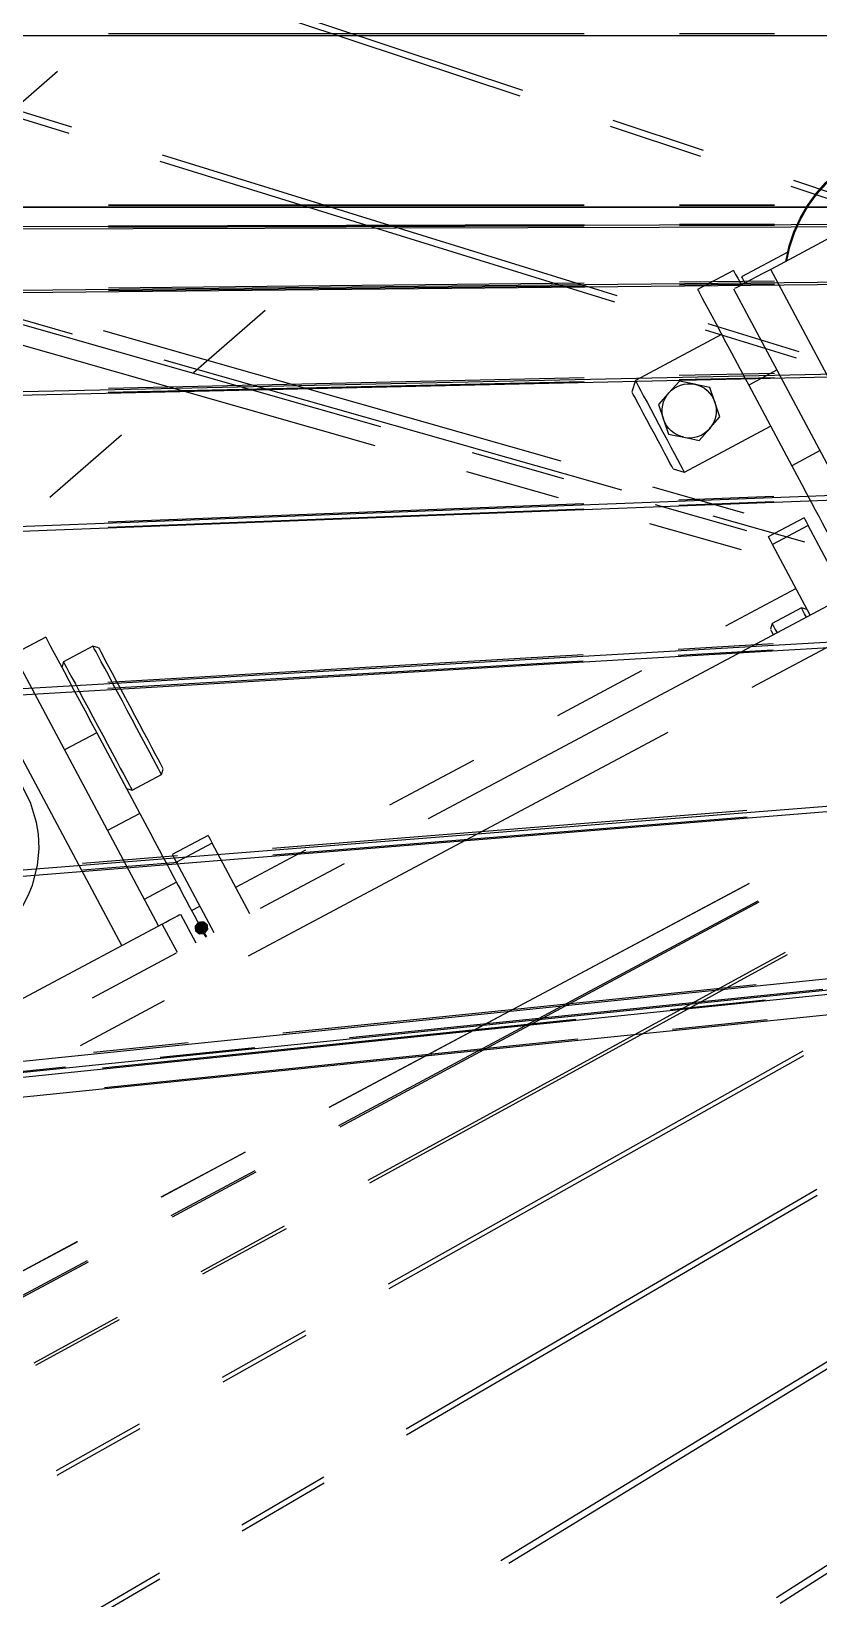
# Model space of a CAD drawing. Extents: x 3 to 592, y 5 to 207.
# Drawn here: x 66.45 to 76.96, y 28.87 to 49.8 of the extents above; entities that cross this region are included whole.
import ezdxf

# ---------------------------------------------------------------- set-up
doc = ezdxf.new("R2010")
doc.units = 0
doc.layers.get('0').update_dxf_attribs({"linetype": 'CONTINUOUS'})

msp = doc.modelspace()

# ---------------------------------------------------------------- hatches: boundary and pattern name
h = msp.add_hatch(color=7)
h.dxf.hatch_style = 2
h.paths.add_polyline_path([(68.684437, 37.908056), (68.75288, 37.915143), (68.806415, 37.871914), (68.813503, 37.803471), (68.770274, 37.749936), (68.757926, 37.743233), (68.689483, 37.736146), (68.635948, 37.779375), (68.628861, 37.847818), (68.67209, 37.901354)])
h = msp.add_hatch(color=7)
h.dxf.hatch_style = 2
h.paths.add_polyline_path([(68.684437, 37.908056), (68.75288, 37.915143), (68.806415, 37.871914), (68.813503, 37.803471), (68.770274, 37.749936), (68.757926, 37.743233), (68.689483, 37.736146), (68.635948, 37.779375), (68.628861, 37.847818), (68.67209, 37.901354)])

# ---------------------------------------------------------------- linework, layer by layer
at = {"color": 7}
for points in [[(72.974408, 48.928214), (66.949326, 50.933428)], [(72.974408, 48.928214), (66.949326, 50.933428)], [(66.981549, 51.014738), (73.006631, 49.009525)], [(66.981549, 51.014738), (73.006631, 49.009525)], [(43.215278, 49.741667), (85.372222, 49.741667)], [(67.479757, 49.768125), (73.829757, 49.768125)], [(67.479757, 49.768125), (73.829757, 49.768125)], [(67.479757, 49.768125), (73.829757, 49.768125)], [(67.479757, 49.768125), (73.829757, 49.768125)], [(75.099757, 49.768125), (76.369757, 49.768125)], [(75.099757, 49.768125), (76.369757, 49.768125)], [(75.099757, 49.768125), (76.369757, 49.768125)], [(75.099757, 49.768125), (76.369757, 49.768125)], [(66.802252, 49.260651), (65.843951, 48.427249)], [(66.802252, 49.260651), (65.843951, 48.427249)], [(66.955671, 48.430545), (65.742291, 48.805523)], [(66.955671, 48.430545), (65.742291, 48.805523)], [(65.772326, 48.894917), (66.985704, 48.519932)], [(65.772326, 48.894917), (66.985704, 48.519932)], [(74.211648, 48.608482), (75.416664, 48.207439)], [(74.211648, 48.608482), (75.416664, 48.207439)], [(75.384441, 48.126129), (74.179424, 48.527171)], [(75.384441, 48.126129), (74.179424, 48.527171)], [(68.199082, 48.144947), (74.265972, 46.270021)], [(68.199082, 48.144947), (74.265972, 46.270021)], [(76.520993, 46.725029), (76.523815, 46.741256), (76.566501, 46.933167), (76.62859, 47.12014), (76.709376, 47.300056), (76.807801, 47.470448), (76.922806, 47.630256), (77.053687, 47.777365), (77.198679, 47.910715), (77.35637, 48.028895), (77.525351, 48.130143)], [(76.520993, 46.725029), (76.523815, 46.741256), (76.566501, 46.933167), (76.62859, 47.12014), (76.709376, 47.300056), (76.807801, 47.470448), (76.922806, 47.630256), (77.053687, 47.777365), (77.198679, 47.910715), (77.35637, 48.028895), (77.525351, 48.130143)], [(74.235952, 46.180677), (68.169051, 48.055567)], [(74.235952, 46.180677), (68.169051, 48.055567)], [(76.531964, 46.730885), (76.574297, 46.918915), (76.636386, 47.105887), (76.716819, 47.285451), (76.815244, 47.456196), (76.930603, 47.616004), (77.061483, 47.763112), (77.206475, 47.896462), (77.364167, 48.014643), (77.532794, 48.11589)], [(76.531964, 46.730885), (76.574297, 46.918915), (76.636386, 47.105887), (76.716819, 47.285451), (76.815244, 47.456196), (76.930603, 47.616004), (77.061483, 47.763112), (77.206475, 47.896462), (77.364167, 48.014643), (77.532794, 48.11589)], [(77.794474, 47.324043), (76.589457, 47.725086)], [(77.794474, 47.324043), (76.589457, 47.725086)], [(76.621681, 47.806396), (77.826697, 47.405353)], [(76.621681, 47.806396), (77.826697, 47.405353)], [(43.215278, 47.448611), (85.372222, 47.448611)], [(85.372222, 47.448611), (43.215278, 47.448611)], [(73.82958, 47.473764), (67.47958, 47.473764)], [(73.82958, 47.473764), (67.47958, 47.473764)], [(73.82958, 47.473764), (67.47958, 47.473764)], [(73.82958, 47.473764), (67.47958, 47.473764)], [(67.479757, 47.476445), (73.829757, 47.476445)], [(67.479757, 47.476445), (73.829757, 47.476445)], [(67.479757, 47.476445), (73.829757, 47.476445)], [(67.479757, 47.476445), (73.829757, 47.476445)], [(76.36958, 47.473764), (75.09958, 47.473764)], [(76.36958, 47.473764), (75.09958, 47.473764)], [(76.36958, 47.473764), (75.09958, 47.473764)], [(76.36958, 47.473764), (75.09958, 47.473764)], [(75.099757, 47.476445), (76.369757, 47.476445)], [(75.099757, 47.476445), (76.369757, 47.476445)], [(75.099757, 47.476445), (76.369757, 47.476445)], [(75.099757, 47.476445), (76.369757, 47.476445)], [(43.215278, 47.131111), (85.372222, 47.236944)], [(85.372222, 47.201667), (43.215278, 47.095833)], [(73.829618, 47.194452), (67.479639, 47.178142)], [(73.829618, 47.194452), (67.479639, 47.178142)], [(73.829618, 47.194452), (67.479639, 47.178142)], [(73.829618, 47.194452), (67.479639, 47.178142)], [(67.479677, 47.199626), (73.829656, 47.215935)], [(67.479677, 47.199626), (73.829656, 47.215935)], [(67.479677, 47.199626), (73.829656, 47.215935)], [(67.479677, 47.199626), (73.829656, 47.215935)], [(76.36961, 47.200975), (75.099614, 47.197714)], [(76.36961, 47.200975), (75.099614, 47.197714)], [(76.36961, 47.200975), (75.099614, 47.197714)], [(76.36961, 47.200975), (75.099614, 47.197714)], [(75.099652, 47.219197), (76.369647, 47.222459)], [(75.099652, 47.219197), (76.369647, 47.222459)], [(75.099652, 47.219197), (76.369647, 47.222459)], [(75.099652, 47.219197), (76.369647, 47.222459)], [(77.423716, 47.206641), (76.317757, 46.616796)], [(77.423716, 47.206641), (76.317757, 46.616796)], [(76.544946, 46.848007), (75.928996, 46.519218)], [(76.544946, 46.848007), (75.928996, 46.519218)], [(43.215278, 46.108056), (85.372222, 46.531389)], [(85.372222, 46.496111), (43.215278, 46.072778)], [(75.099174, 46.449975), (76.369108, 46.462862)], [(75.099174, 46.449975), (76.369108, 46.462862)], [(75.099174, 46.449975), (76.369108, 46.462862)], [(75.099174, 46.449975), (76.369108, 46.462862)], [(75.821152, 46.603461), (75.343138, 46.348403)], [(75.821152, 46.603461), (75.343138, 46.348403)], [(75.821152, 46.603461), (75.831382, 46.584411), (75.849727, 46.549839), (75.877244, 46.498686), (75.912874, 46.431306), (75.925574, 46.407317)], [(75.821152, 46.603461), (75.831382, 46.584411), (75.849727, 46.549839), (75.877244, 46.498686), (75.912874, 46.431306), (75.925574, 46.407317)], [(76.317828, 46.616655), (76.222225, 46.565502), (76.13015, 46.516466), (76.045483, 46.471311), (75.9714, 46.4318), (75.910369, 46.399344), (75.864861, 46.375002), (75.836992, 46.360186)], [(76.317828, 46.616655), (76.222225, 46.565502), (76.13015, 46.516466), (76.045483, 46.471311), (75.9714, 46.4318), (75.910369, 46.399344), (75.864861, 46.375002), (75.836992, 46.360186)], [(75.928961, 46.519394), (75.941661, 46.495758), (75.961416, 46.458717), (75.974822, 46.433669)], [(75.928961, 46.519394), (75.941661, 46.495758), (75.961416, 46.458717), (75.974822, 46.433669)], [(78.148286, 43.185503), (76.317722, 46.61662)], [(78.148286, 43.185503), (76.317722, 46.61662)], [(71.115042, 44.516931), (65.007302, 46.254172)], [(71.115042, 44.516931), (65.007302, 46.254172)], [(73.829117, 46.395142), (67.479444, 46.330704)], [(73.829117, 46.395142), (67.479444, 46.330704)], [(73.829117, 46.395142), (67.479444, 46.330704)], [(73.829117, 46.395142), (67.479444, 46.330704)], [(67.479566, 46.372649), (73.829239, 46.437087)], [(67.479566, 46.372649), (73.829239, 46.437087)], [(67.479566, 46.372649), (73.829239, 46.437087)], [(67.479566, 46.372649), (73.829239, 46.437087)], [(76.368986, 46.420918), (75.099052, 46.40803)], [(76.368986, 46.420918), (75.099052, 46.40803)], [(76.368986, 46.420918), (75.099052, 46.40803)], [(76.368986, 46.420918), (75.099052, 46.40803)], [(75.343244, 46.348509), (75.353474, 46.329459), (75.371819, 46.294887), (75.399336, 46.243734), (75.434966, 46.176353), (75.479063, 46.093803), (75.530569, 45.997848), (75.588424, 45.888839), (75.652277, 45.769248), (75.721069, 45.640484), (75.793741, 45.504312), (75.869236, 45.362848), (75.946494, 45.217856), (76.024105, 45.071806)], [(75.343244, 46.348509), (75.353474, 46.329459), (75.371819, 46.294887), (75.399336, 46.243734), (75.434966, 46.176353), (75.479063, 46.093803), (75.530569, 45.997848), (75.588424, 45.888839), (75.652277, 45.769248), (75.721069, 45.640484), (75.793741, 45.504312), (75.869236, 45.362848), (75.946494, 45.217856), (76.024105, 45.071806)], [(77.658136, 42.923989), (75.827573, 46.355106)], [(77.658136, 42.923989), (75.827573, 46.355106)], [(65.775251, 46.106215), (66.996796, 45.758759)], [(65.775251, 46.106215), (66.996796, 45.758759)], [(68.614488, 45.241249), (69.572789, 46.074651)], [(68.614488, 45.241249), (69.572789, 46.074651)], [(71.041911, 44.263566), (64.934171, 46.000807)], [(71.041911, 44.263566), (64.934171, 46.000807)], [(75.47935, 45.895036), (76.692728, 45.520051)], [(75.47935, 45.895036), (76.692728, 45.520051)], [(73.521344, 44.058569), (67.413609, 45.79583)], [(73.521344, 44.058569), (67.413609, 45.79583)], [(75.663531, 45.748116), (74.511711, 45.133577)], [(75.663531, 45.748116), (74.511711, 45.133577)], [(76.662712, 45.43072), (75.449332, 45.805699)], [(76.662712, 45.43072), (75.449332, 45.805699)], [(68.218342, 45.411302), (74.326071, 43.67402)], [(68.218342, 45.411302), (74.326071, 43.67402)], [(43.215278, 44.485278), (85.372222, 45.4025)], [(85.372222, 45.367222), (43.215278, 44.414722)], [(75.097085, 45.203456), (76.366768, 45.231839)], [(75.097085, 45.203456), (76.366768, 45.231839)], [(75.097085, 45.203456), (76.366768, 45.231839)], [(75.097085, 45.203456), (76.366768, 45.231839)], [(76.404152, 45.274583), (76.024211, 45.072088)], [(76.404152, 45.274583), (76.024211, 45.072088)], [(73.827177, 45.114641), (67.478763, 44.972725)], [(73.827177, 45.114641), (67.478763, 44.972725)], [(73.827177, 45.114641), (67.478763, 44.972725)], [(73.827177, 45.114641), (67.478763, 44.972725)], [(67.478988, 45.033157), (73.827402, 45.175073)], [(67.478988, 45.033157), (73.827402, 45.175073)], [(67.478988, 45.033157), (73.827402, 45.175073)], [(67.478988, 45.033157), (73.827402, 45.175073)], [(74.511641, 45.133613), (74.46578, 44.983329)], [(74.511641, 45.133613), (74.46578, 44.983329)], [(74.511641, 45.133613), (74.530338, 45.098688), (74.553269, 45.055649), (74.584313, 44.997441), (74.622413, 44.925827), (74.667216, 44.842218), (74.716605, 44.749438), (74.769521, 44.649954), (74.824555, 44.546943), (74.879941, 44.443227), (74.934269, 44.341627), (74.985774, 44.244966), (75.033046, 44.156418), (75.074321, 44.078454), (75.109246, 44.013191), (75.13641, 43.962743), (75.154755, 43.927818), (75.16428, 43.910532)], [(74.511641, 45.133613), (74.530338, 45.098688), (74.553269, 45.055649), (74.584313, 44.997441), (74.622413, 44.925827), (74.667216, 44.842218), (74.716605, 44.749438), (74.769521, 44.649954), (74.824555, 44.546943), (74.879941, 44.443227), (74.934269, 44.341627), (74.985774, 44.244966), (75.033046, 44.156418), (75.074321, 44.078454), (75.109246, 44.013191), (75.13641, 43.962743), (75.154755, 43.927818), (75.16428, 43.910532)], [(75.098698, 45.12564), (74.960409, 44.969712)], [(75.098698, 45.12564), (74.960409, 44.969712)], [(74.960409, 44.969606), (74.993923, 45.002767), (75.031671, 45.031342), (75.072593, 45.054626), (75.116337, 45.072618), (75.162198, 45.084612), (75.208765, 45.090609), (75.256037, 45.090256), (75.302957, 45.083906)], [(74.960409, 44.969606), (74.993923, 45.002767), (75.031671, 45.031342), (75.072593, 45.054626), (75.116337, 45.072618), (75.162198, 45.084612), (75.208765, 45.090609), (75.256037, 45.090256), (75.302957, 45.083906)], [(76.366542, 45.171407), (75.09686, 45.143024)], [(76.366542, 45.171407), (75.09686, 45.143024)], [(76.366542, 45.171407), (75.09686, 45.143024)], [(76.366542, 45.171407), (75.09686, 45.143024)], [(75.302957, 45.083871), (75.143501, 45.116327), (75.098698, 45.125499)], [(75.302957, 45.083871), (75.143501, 45.116327), (75.098698, 45.125499)], [(75.302957, 45.083871), (75.348465, 45.071524), (75.392209, 45.053179), (75.432779, 45.029191), (75.470173, 45.000263), (75.503334, 44.966749), (75.531909, 44.929002), (75.555193, 44.888079), (75.573184, 44.844335)], [(75.302957, 45.083871), (75.348465, 45.071524), (75.392209, 45.053179), (75.432779, 45.029191), (75.470173, 45.000263), (75.503334, 44.966749), (75.531909, 44.929002), (75.555193, 44.888079), (75.573184, 44.844335)], [(75.507215, 45.042137), (75.353051, 45.073535), (75.302957, 45.083765)], [(75.507215, 45.042137), (75.353051, 45.073535), (75.302957, 45.083765)], [(75.573184, 44.844335), (75.568598, 44.858446), (75.507215, 45.042243)], [(75.573184, 44.844335), (75.568598, 44.858446), (75.507215, 45.042243)], [(76.024246, 45.071912), (76.598921, 43.994881)], [(76.024246, 45.071912), (76.598921, 43.994881)], [(75.015055, 43.953924), (74.996357, 43.988849), (74.97378, 44.031182), (74.943441, 44.088332), (74.906046, 44.158535), (74.863007, 44.239321), (74.815735, 44.327868), (74.765994, 44.421002), (74.715194, 44.516252), (74.665452, 44.609385), (74.61818, 44.697932), (74.575141, 44.778718), (74.537746, 44.848921), (74.507055, 44.906071), (74.484477, 44.948404), (74.470719, 44.97451)], [(75.015055, 43.953924), (74.996357, 43.988849), (74.97378, 44.031182), (74.943441, 44.088332), (74.906046, 44.158535), (74.863007, 44.239321), (74.815735, 44.327868), (74.765994, 44.421002), (74.715194, 44.516252), (74.665452, 44.609385), (74.61818, 44.697932), (74.575141, 44.778718), (74.537746, 44.848921), (74.507055, 44.906071), (74.484477, 44.948404), (74.470719, 44.97451)], [(74.960409, 44.969606), (74.950532, 44.95867), (74.822121, 44.813679)], [(74.960409, 44.969606), (74.950532, 44.95867), (74.822121, 44.813679)], [(74.822121, 44.813608), (74.88809, 44.6157)], [(74.822121, 44.813608), (74.88809, 44.6157)], [(74.88809, 44.615806), (74.876096, 44.661667), (74.870098, 44.708233), (74.870451, 44.755506), (74.876801, 44.802425), (74.889148, 44.847933), (74.907493, 44.891325), (74.931482, 44.932247), (74.960409, 44.969642)], [(74.88809, 44.615806), (74.876096, 44.661667), (74.870098, 44.708233), (74.870451, 44.755506), (74.876801, 44.802425), (74.889148, 44.847933), (74.907493, 44.891325), (74.931482, 44.932247), (74.960409, 44.969642)], [(75.573184, 44.844335), (75.585179, 44.798474), (75.591176, 44.751907), (75.590823, 44.704635), (75.584473, 44.657716), (75.571773, 44.612207), (75.553782, 44.568816), (75.529793, 44.527893), (75.500865, 44.490499)], [(75.573184, 44.844335), (75.585179, 44.798474), (75.591176, 44.751907), (75.590823, 44.704635), (75.584473, 44.657716), (75.571773, 44.612207), (75.553782, 44.568816), (75.529793, 44.527893), (75.500865, 44.490499)], [(75.639154, 44.646568), (75.573184, 44.844476)], [(75.639154, 44.646568), (75.573184, 44.844476)], [(75.158318, 44.376305), (75.112809, 44.388652), (75.069065, 44.406996), (75.028496, 44.430985), (74.991101, 44.459913), (74.95794, 44.493427), (74.929365, 44.531174), (74.906082, 44.572096), (74.88809, 44.615841)], [(75.158318, 44.376305), (75.112809, 44.388652), (75.069065, 44.406996), (75.028496, 44.430985), (74.991101, 44.459913), (74.95794, 44.493427), (74.929365, 44.531174), (74.906082, 44.572096), (74.88809, 44.615841)], [(74.88809, 44.615806), (74.892676, 44.601694), (74.954059, 44.417897)], [(74.88809, 44.615806), (74.892676, 44.601694), (74.954059, 44.417897)], [(75.500865, 44.490569), (75.510743, 44.501506), (75.639154, 44.646497)], [(75.500865, 44.490569), (75.510743, 44.501506), (75.639154, 44.646497)], [(66.697886, 43.574444), (67.656187, 44.407846)], [(66.697886, 43.574444), (67.656187, 44.407846)], [(74.954059, 44.418038), (74.998862, 44.408866), (75.158318, 44.376411)], [(74.954059, 44.418038), (74.998862, 44.408866), (75.158318, 44.376411)], [(75.158318, 44.376305), (75.205237, 44.369955), (75.252509, 44.369602), (75.299076, 44.375599), (75.344937, 44.387594), (75.388682, 44.405232), (75.429604, 44.428869), (75.467351, 44.457444), (75.500865, 44.490605)], [(75.158318, 44.376305), (75.205237, 44.369955), (75.252509, 44.369602), (75.299076, 44.375599), (75.344937, 44.387594), (75.388682, 44.405232), (75.429604, 44.428869), (75.467351, 44.457444), (75.500865, 44.490605)], [(75.158318, 44.376305), (75.208412, 44.366074), (75.362576, 44.334677)], [(75.158318, 44.376305), (75.208412, 44.366074), (75.362576, 44.334677)], [(75.165373, 43.908169), (76.317193, 44.522707)], [(75.165373, 43.908169), (76.317193, 44.522707)], [(75.362576, 44.334536), (75.500865, 44.490464)], [(75.362576, 44.334536), (75.500865, 44.490464)], [(73.558138, 43.822034), (72.33659, 44.169482)], [(73.558138, 43.822034), (72.33659, 44.169482)], [(76.978651, 44.197658), (76.598709, 43.995164)], [(76.978651, 44.197658), (76.598709, 43.995164)], [(75.015055, 43.953924), (75.165338, 43.908063)], [(75.015055, 43.953924), (75.165338, 43.908063)], [(76.59878, 43.994987), (76.666161, 43.869046), (76.732483, 43.744515), (76.796688, 43.624218), (76.857013, 43.510623), (76.913105, 43.405848), (76.962847, 43.312362), (77.005886, 43.231929), (77.041163, 43.165959), (77.067622, 43.115865), (77.085261, 43.083057)], [(76.59878, 43.994987), (76.666161, 43.869046), (76.732483, 43.744515), (76.796688, 43.624218), (76.857013, 43.510623), (76.913105, 43.405848), (76.962847, 43.312362), (77.005886, 43.231929), (77.041163, 43.165959), (77.067622, 43.115865), (77.085261, 43.083057)], [(43.215278, 42.298056), (85.372222, 43.920833)], [(85.372222, 43.850278), (43.215278, 42.2275)], [(73.485007, 43.568669), (72.263459, 43.916117)], [(73.485007, 43.568669), (72.263459, 43.916117)], [(75.964438, 43.363665), (74.742891, 43.711117)], [(75.964438, 43.363665), (74.742891, 43.711117)], [(75.091574, 43.541828), (76.36063, 43.590784)], [(75.091574, 43.541828), (76.36063, 43.590784)], [(75.091574, 43.541828), (76.36063, 43.590784)], [(75.091574, 43.541828), (76.36063, 43.590784)], [(67.477237, 43.248091), (73.822518, 43.492872)], [(67.477237, 43.248091), (73.822518, 43.492872)], [(67.477237, 43.248091), (73.822518, 43.492872)], [(67.477237, 43.248091), (73.822518, 43.492872)], [(73.82266, 43.417072), (67.47738, 43.172292)], [(73.82266, 43.417072), (67.47738, 43.172292)], [(73.82266, 43.417072), (67.47738, 43.172292)], [(73.82266, 43.417072), (67.47738, 43.172292)], [(76.001234, 43.127137), (74.779686, 43.474586)], [(76.001234, 43.127137), (74.779686, 43.474586)], [(76.360773, 43.514984), (75.091716, 43.466028)], [(76.360773, 43.514984), (75.091716, 43.466028)], [(76.360773, 43.514984), (75.091716, 43.466028)], [(76.360773, 43.514984), (75.091716, 43.466028)], [(75.547617, 43.326563), (76.769162, 42.979107)], [(75.547617, 43.326563), (76.769162, 42.979107)], [(75.928104, 42.873772), (74.706556, 43.221221)], [(75.928104, 42.873772), (74.706556, 43.221221)], [(76.763774, 43.302132), (76.28576, 43.047073)], [(76.763774, 43.302132), (76.28576, 43.047073)], [(76.818278, 43.199967), (76.340264, 42.944909)], [(76.818278, 43.199967), (76.340264, 42.944909)], [(76.763774, 43.302132), (76.773299, 43.28414), (76.791291, 43.250626), (76.818455, 43.199826)], [(76.763774, 43.302132), (76.773299, 43.28414), (76.791291, 43.250626), (76.818455, 43.199826)], [(77.321622, 42.256463), (76.818208, 43.199791)], [(77.321622, 42.256463), (76.818208, 43.199791)], [(76.34037, 42.945015), (76.313559, 42.995462), (76.295567, 43.028976), (76.286748, 43.045556)], [(76.34037, 42.945015), (76.313559, 42.995462), (76.295567, 43.028976), (76.286748, 43.045556)], [(76.843678, 42.001511), (76.340264, 42.944838)], [(76.843678, 42.001511), (76.340264, 42.944838)], [(71.750841, 39.28456), (77.353431, 42.273453)], [(71.750841, 39.28456), (77.353431, 42.273453)], [(75.717932, 41.857435), (76.654096, 42.356864)], [(75.717932, 41.857435), (76.654096, 42.356864)], [(43.215278, 39.6875), (85.372222, 42.121667)], [(76.729308, 42.097925), (76.337019, 41.888728)], [(76.729308, 42.097925), (76.337019, 41.888728)], [(76.804485, 42.075029), (76.729343, 42.09796)], [(76.804485, 42.075029), (76.729343, 42.09796)], [(76.794677, 41.97537), (76.770689, 42.020525), (76.747758, 42.063211), (76.734, 42.089317)], [(76.794677, 41.97537), (76.770689, 42.020525), (76.747758, 42.063211), (76.734, 42.089317)], [(85.372222, 42.051111), (43.215278, 39.581667)], [(76.337195, 41.888727), (76.314265, 41.813586)], [(76.337195, 41.888727), (76.314265, 41.813586)], [(76.337195, 41.888727), (76.355892, 41.854155), (76.37847, 41.811116), (76.402459, 41.766314)], [(76.337195, 41.888727), (76.355892, 41.854155), (76.37847, 41.811116), (76.402459, 41.766314)], [(66.642791, 41.706941), (66.164778, 41.451883)], [(66.642791, 41.706941), (66.164778, 41.451883)], [(66.642791, 41.706941), (66.653022, 41.687891), (66.671366, 41.653319), (66.698883, 41.602166), (66.734514, 41.534786), (66.778611, 41.452236), (66.830116, 41.35628), (66.887972, 41.247272), (66.951825, 41.12768), (67.020616, 40.998916), (67.093289, 40.862744), (67.168783, 40.72128), (67.246041, 40.576288), (67.324005, 40.430238)], [(66.642791, 41.706941), (66.653022, 41.687891), (66.671366, 41.653319), (66.698883, 41.602166), (66.734514, 41.534786), (66.778611, 41.452236), (66.830116, 41.35628), (66.887972, 41.247272), (66.951825, 41.12768), (67.020616, 40.998916), (67.093289, 40.862744), (67.168783, 40.72128), (67.246041, 40.576288), (67.324005, 40.430238)], [(76.353529, 41.740032), (76.332715, 41.77919), (76.318957, 41.804943)], [(76.353529, 41.740032), (76.332715, 41.77919), (76.318957, 41.804943)], [(67.273487, 41.586997), (66.881199, 41.377799)], [(67.273487, 41.586997), (66.881199, 41.377799)], [(67.348664, 41.564137), (67.273523, 41.587067)], [(67.348664, 41.564137), (67.273523, 41.587067)], [(68.188734, 39.871403), (68.170037, 39.905975), (68.147459, 39.949014), (68.116062, 40.007575), (68.076904, 40.080953), (68.03069, 40.167384), (67.978479, 40.265456), (67.921329, 40.3727), (67.859945, 40.487706), (67.796093, 40.606945), (67.731181, 40.729359), (67.665917, 40.85142), (67.602065, 40.971011), (67.541034, 41.085664), (67.483531, 41.192909), (67.43132, 41.290981), (67.385106, 41.377411), (67.346301, 41.450789), (67.314904, 41.50935), (67.291973, 41.552389), (67.278215, 41.578142)], [(68.188734, 39.871403), (68.170037, 39.905975), (68.147459, 39.949014), (68.116062, 40.007575), (68.076904, 40.080953), (68.03069, 40.167384), (67.978479, 40.265456), (67.921329, 40.3727), (67.859945, 40.487706), (67.796093, 40.606945), (67.731181, 40.729359), (67.665917, 40.85142), (67.602065, 40.971011), (67.541034, 41.085664), (67.483531, 41.192909), (67.43132, 41.290981), (67.385106, 41.377411), (67.346301, 41.450789), (67.314904, 41.50935), (67.291973, 41.552389), (67.278215, 41.578142)], [(67.348664, 41.564137), (67.358895, 41.544734), (67.377239, 41.510867), (67.403698, 41.460773), (67.438623, 41.395509), (67.480603, 41.316839), (67.528934, 41.225823), (67.582909, 41.125281), (67.640764, 41.016626), (67.701795, 40.902326), (67.764237, 40.784851), (67.827384, 40.667023), (67.88912, 40.550959), (67.948739, 40.439128), (68.004831, 40.334001), (68.055984, 40.238045), (68.101492, 40.153026), (68.139945, 40.080706), (68.170637, 40.023203), (68.193214, 39.98087), (68.206973, 39.955117)], [(67.348664, 41.564137), (67.358895, 41.544734), (67.377239, 41.510867), (67.403698, 41.460773), (67.438623, 41.395509), (67.480603, 41.316839), (67.528934, 41.225823), (67.582909, 41.125281), (67.640764, 41.016626), (67.701795, 40.902326), (67.764237, 40.784851), (67.827384, 40.667023), (67.88912, 40.550959), (67.948739, 40.439128), (68.004831, 40.334001), (68.055984, 40.238045), (68.101492, 40.153026), (68.139945, 40.080706), (68.170637, 40.023203), (68.193214, 39.98087), (68.206973, 39.955117)], [(67.474271, 41.106911), (73.813616, 41.474613)], [(67.474271, 41.106911), (73.813616, 41.474613)], [(67.474271, 41.106911), (73.813616, 41.474613)], [(67.474271, 41.106911), (73.813616, 41.474613)], [(75.081485, 41.548153), (76.349354, 41.621693)], [(75.081485, 41.548153), (76.349354, 41.621693)], [(75.081485, 41.548153), (76.349354, 41.621693)], [(75.081485, 41.548153), (76.349354, 41.621693)], [(76.349494, 41.534293), (75.081625, 41.460753)], [(76.349494, 41.534293), (75.081625, 41.460753)], [(76.349494, 41.534293), (75.081625, 41.460753)], [(76.349494, 41.534293), (75.081625, 41.460753)], [(76.070656, 41.03824), (77.191173, 41.636021)], [(76.070656, 41.03824), (77.191173, 41.636021)], [(68.148941, 37.850974), (66.318377, 41.282091)], [(68.148941, 37.850974), (66.318377, 41.282091)], [(66.88134, 41.377799), (66.858409, 41.302658)], [(66.88134, 41.377799), (66.858409, 41.302658)], [(66.88134, 41.377799), (66.900037, 41.343227), (66.922615, 41.300188), (66.954012, 41.241627), (66.99317, 41.168249), (67.039384, 41.081819), (67.091595, 40.983747), (67.148745, 40.876502), (67.210129, 40.761849), (67.273981, 40.642258), (67.338893, 40.519844), (67.404156, 40.397783), (67.468009, 40.278191), (67.52904, 40.163538), (67.586543, 40.056294), (67.638754, 39.958222), (67.684967, 39.871791), (67.723773, 39.798413), (67.75517, 39.739852), (67.778101, 39.696813), (67.791859, 39.671061)], [(66.88134, 41.377799), (66.900037, 41.343227), (66.922615, 41.300188), (66.954012, 41.241627), (66.99317, 41.168249), (67.039384, 41.081819), (67.091595, 40.983747), (67.148745, 40.876502), (67.210129, 40.761849), (67.273981, 40.642258), (67.338893, 40.519844), (67.404156, 40.397783), (67.468009, 40.278191), (67.52904, 40.163538), (67.586543, 40.056294), (67.638754, 39.958222), (67.684967, 39.871791), (67.723773, 39.798413), (67.75517, 39.739852), (67.778101, 39.696813), (67.791859, 39.671061)], [(73.813756, 41.387213), (67.474411, 41.019511)], [(73.813756, 41.387213), (67.474411, 41.019511)], [(73.813756, 41.387213), (67.474411, 41.019511)], [(73.813756, 41.387213), (67.474411, 41.019511)], [(73.476896, 40.661877), (74.597414, 41.259656)], [(73.476896, 40.661877), (74.597414, 41.259656)], [(67.658756, 37.589495), (65.828192, 41.020612)], [(67.658756, 37.589495), (65.828192, 41.020612)], [(66.127171, 37.843072), (66.242177, 37.979244), (66.336016, 38.118944), (66.410099, 38.25935), (66.466544, 38.397639), (66.533571, 38.657636), (66.554738, 38.886589), (66.546271, 39.078147), (66.52193, 39.233722), (66.440085, 39.50148), (66.326844, 39.726552), (66.167741, 39.942805), (66.03051, 40.080389), (65.866469, 40.207389), (65.67491, 40.317455), (65.359527, 40.429639), (65.040969, 40.471619), (64.848705, 40.457861)], [(66.127171, 37.843072), (66.242177, 37.979244), (66.336016, 38.118944), (66.410099, 38.25935), (66.466544, 38.397639), (66.533571, 38.657636), (66.554738, 38.886589), (66.546271, 39.078147), (66.52193, 39.233722), (66.440085, 39.50148), (66.326844, 39.726552), (66.167741, 39.942805), (66.03051, 40.080389), (65.866469, 40.207389), (65.67491, 40.317455), (65.359527, 40.429639), (65.040969, 40.471619), (64.848705, 40.457861)], [(67.323829, 40.430379), (66.894851, 40.201427)], [(67.323829, 40.430379), (66.894851, 40.201427)], [(67.323829, 40.430379), (67.898504, 39.353349)], [(67.323829, 40.430379), (67.898504, 39.353349)], [(69.347555, 37.451554), (74.950139, 40.440459)], [(69.347555, 37.451554), (74.950139, 40.440459)], [(47.589722, 37.112222), (85.372222, 40.110833)], [(85.372222, 40.040278), (47.625, 37.006389)], [(71.23586, 39.46632), (72.356378, 40.064099)], [(71.23586, 39.46632), (72.356378, 40.064099)], [(67.796586, 39.662206), (68.188875, 39.871403)], [(67.796586, 39.662206), (68.188875, 39.871403)], [(68.188734, 39.871403), (68.211665, 39.946545)], [(68.188734, 39.871403), (68.211665, 39.946545)], [(67.721409, 39.685066), (67.796551, 39.662135)], [(67.721409, 39.685066), (67.796551, 39.662135)], [(67.898328, 39.353455), (67.46935, 39.124502)], [(67.898328, 39.353455), (67.46935, 39.124502)], [(67.898328, 39.353455), (67.965708, 39.227513), (68.03203, 39.102982), (68.096236, 38.982685), (68.156561, 38.869091), (68.212652, 38.764316), (68.262394, 38.67083), (68.305433, 38.590396), (68.340711, 38.524427), (68.367169, 38.474332), (68.384808, 38.441524)], [(67.898328, 39.353455), (67.965708, 39.227513), (68.03203, 39.102982), (68.096236, 38.982685), (68.156561, 38.869091), (68.212652, 38.764316), (68.262394, 38.67083), (68.305433, 38.590396), (68.340711, 38.524427), (68.367169, 38.474332), (68.384808, 38.441524)], [(69.667682, 38.891871), (75.997629, 39.396117)], [(69.667682, 38.891871), (75.997629, 39.396117)], [(69.667682, 38.891871), (75.997629, 39.396117)], [(69.667682, 38.891871), (75.997629, 39.396117)], [(76.002791, 39.301865), (69.672845, 38.7976)], [(76.002791, 39.301865), (69.672845, 38.7976)], [(76.002791, 39.301865), (69.672845, 38.7976)], [(76.002791, 39.301865), (69.672845, 38.7976)], [(68.810823, 39.059379), (68.332809, 38.804321)], [(68.810823, 39.059379), (68.332809, 38.804321)], [(68.865327, 38.957215), (68.387313, 38.702156)], [(68.865327, 38.957215), (68.387313, 38.702156)], [(68.810823, 39.059379), (68.820348, 39.041387), (68.838339, 39.007874), (68.865503, 38.957074)], [(68.810823, 39.059379), (68.820348, 39.041387), (68.838339, 39.007874), (68.865503, 38.957074)], [(69.36867, 38.013711), (68.865256, 38.957038)], [(69.36867, 38.013711), (68.865256, 38.957038)], [(67.135703, 38.690172), (68.401692, 38.791021)], [(67.135703, 38.690172), (68.401692, 38.791021)], [(67.135703, 38.690172), (68.401692, 38.791021)], [(67.135703, 38.690172), (68.401692, 38.791021)], [(68.387419, 38.702262), (68.360607, 38.752709), (68.342616, 38.786223), (68.333796, 38.802804)], [(68.387419, 38.702262), (68.360607, 38.752709), (68.342616, 38.786223), (68.333796, 38.802804)], [(69.179087, 38.369064), (70.115342, 38.868541)], [(69.179087, 38.369064), (70.115342, 38.868541)], [(68.406856, 38.696747), (67.140867, 38.595894)], [(68.406856, 38.696747), (67.140867, 38.595894)], [(68.406856, 38.696747), (67.140867, 38.595894)], [(68.406856, 38.696747), (67.140867, 38.595894)], [(68.890762, 37.758758), (68.387348, 38.702086)], [(68.890762, 37.758758), (68.387348, 38.702086)], [(69.509804, 38.089002), (70.630322, 38.686781)], [(69.509804, 38.089002), (70.630322, 38.686781)], [(68.38823, 38.435174), (67.959252, 38.206221)], [(68.38823, 38.435174), (67.959252, 38.206221)], [(68.38823, 38.435174), (68.39458, 38.422827), (68.410808, 38.393194), (68.435855, 38.345569), (68.470427, 38.281363), (68.513466, 38.200577), (68.564266, 38.104974), (68.622827, 37.99526), (68.688444, 37.872846), (68.759705, 37.739144), (68.780519, 37.699985)], [(68.38823, 38.435174), (68.39458, 38.422827), (68.410808, 38.393194), (68.435855, 38.345569), (68.470427, 38.281363), (68.513466, 38.200577), (68.564266, 38.104974), (68.622827, 37.99526), (68.688444, 37.872846), (68.759705, 37.739144), (68.780519, 37.699985)], [(70.426209, 35.429608), (76.028792, 38.418513)], [(70.426209, 35.429608), (76.028792, 38.418513)], [(76.029973, 38.41598), (70.427389, 35.427074)], [(76.029973, 38.41598), (70.427389, 35.427074)], [(68.590901, 38.055268), (68.70132, 38.114182)], [(68.590901, 38.055268), (68.70132, 38.114182)], [(70.556409, 35.18538), (76.151289, 38.188682)], [(70.556409, 35.18538), (76.151289, 38.188682)], [(76.161471, 38.169535), (70.566591, 35.166234)], [(76.161471, 38.169535), (70.566591, 35.166234)], [(86.324722, 37.888333), (42.156944, 33.3375)], [(47.871944, 34.007778), (87.171389, 38.029444)], [(85.372222, 37.994167), (47.907222, 34.148889)], [(68.197942, 37.87715), (64.031636, 35.654297)], [(68.197942, 37.87715), (64.031636, 35.654297)], [(68.197942, 37.87715), (68.245919, 37.90255), (68.291781, 37.927245), (68.334114, 37.949823), (68.371156, 37.969578), (68.401847, 37.985806), (68.424425, 37.9978), (68.438183, 38.005209)], [(68.197942, 37.87715), (68.245919, 37.90255), (68.291781, 37.927245), (68.334114, 37.949823), (68.371156, 37.969578), (68.401847, 37.985806), (68.424425, 37.9978), (68.438183, 38.005209)], [(68.400612, 37.497244), (68.198118, 37.877186)], [(68.400612, 37.497244), (68.198118, 37.877186)], [(68.443016, 38.00789), (68.645511, 37.627948)], [(68.443016, 38.00789), (68.645511, 37.627948)], [(68.792725, 37.706441), (68.768736, 37.751597), (68.745806, 37.794283), (68.732047, 37.820388)], [(68.792725, 37.706441), (68.768736, 37.751597), (68.745806, 37.794283), (68.732047, 37.820388)], [(86.324722, 37.606111), (42.156944, 33.090556)], [(67.268768, 36.893445), (68.389286, 37.491224)], [(67.268768, 36.893445), (68.389286, 37.491224)], [(70.945606, 34.455606), (76.517575, 37.501203)], [(70.945606, 34.455606), (76.517575, 37.501203)], [(76.537277, 37.464097), (70.965308, 34.4185)], [(76.537277, 37.464097), (70.965308, 34.4185)], [(76.124566, 37.065995), (69.807637, 36.418765)], [(76.124566, 37.065995), (69.807637, 36.418765)], [(76.124566, 37.065995), (69.807637, 36.418765)], [(76.124566, 37.065995), (69.807637, 36.418765)], [(67.106522, 36.255992), (68.227039, 36.853773)], [(67.106522, 36.255992), (68.227039, 36.853773)], [(70.697563, 36.359598), (77.014491, 37.006835)], [(70.697563, 36.359598), (77.014491, 37.006835)], [(70.697563, 36.359598), (77.014491, 37.006835)], [(70.697563, 36.359598), (77.014491, 37.006835)], [(76.246299, 36.859891), (74.982913, 36.730444)], [(76.246299, 36.859891), (74.982913, 36.730444)], [(76.246299, 36.859891), (74.982913, 36.730444)], [(76.246299, 36.859891), (74.982913, 36.730444)], [(73.719527, 36.600997), (67.402599, 35.95376)], [(73.719527, 36.600997), (67.402599, 35.95376)], [(73.719527, 36.600997), (67.402599, 35.95376)], [(73.719527, 36.600997), (67.402599, 35.95376)], [(76.272192, 36.59746), (75.008807, 36.468013)], [(76.272192, 36.59746), (75.008807, 36.468013)], [(76.272192, 36.59746), (75.008807, 36.468013)], [(76.272192, 36.59746), (75.008807, 36.468013)], [(68.544251, 36.289319), (67.280865, 36.159873)], [(68.544251, 36.289319), (67.280865, 36.159873)], [(68.544251, 36.289319), (67.280865, 36.159873)], [(68.544251, 36.289319), (67.280865, 36.159873)], [(73.745421, 36.338565), (67.428493, 35.691329)], [(73.745421, 36.338565), (67.428493, 35.691329)], [(73.745421, 36.338565), (67.428493, 35.691329)], [(73.745421, 36.338565), (67.428493, 35.691329)], [(68.170791, 36.100703), (69.434177, 36.23015)], [(68.170791, 36.100703), (69.434177, 36.23015)], [(68.170791, 36.100703), (69.434177, 36.23015)], [(68.170791, 36.100703), (69.434177, 36.23015)], [(71.216504, 33.071392), (76.750901, 36.184742)], [(71.216504, 33.071392), (76.750901, 36.184742)], [(76.755506, 36.118154), (71.221107, 33.004807)], [(76.755506, 36.118154), (71.221107, 33.004807)], [(65.64402, 35.841808), (66.907406, 35.971255)], [(65.64402, 35.841808), (66.907406, 35.971255)], [(65.64402, 35.841808), (66.907406, 35.971255)], [(65.64402, 35.841808), (66.907406, 35.971255)], [(68.185175, 34.234046), (69.305692, 34.831827)], [(68.185175, 34.234046), (69.305692, 34.831827)], [(69.306872, 34.829293), (68.186355, 34.231512)], [(69.306872, 34.829293), (68.186355, 34.231512)], [(68.318457, 33.984059), (69.437433, 34.58472)], [(68.318457, 33.984059), (69.437433, 34.58472)], [(69.447615, 34.565573), (68.328639, 33.964913)], [(69.447615, 34.565573), (68.328639, 33.964913)], [(71.451935, 31.135683), (76.935141, 34.33833)], [(71.451935, 31.135683), (76.935141, 34.33833)], [(76.939862, 34.253319), (71.456647, 31.050688)], [(76.939862, 34.253319), (71.456647, 31.050688)], [(68.716818, 33.237368), (69.831212, 33.846487)], [(68.716818, 33.237368), (69.831212, 33.846487)], [(69.850914, 33.809381), (68.736521, 33.200262)], [(69.850914, 33.809381), (68.736521, 33.200262)], [(65.944142, 33.038484), (67.064658, 33.636265)], [(65.944142, 33.038484), (67.064658, 33.636265)], [(67.065838, 33.633731), (65.945322, 33.03595)], [(67.065838, 33.633731), (65.945322, 33.03595)], [(66.080505, 32.782739), (67.199481, 33.383399)], [(66.080505, 32.782739), (67.199481, 33.383399)], [(67.209663, 33.364252), (66.090688, 32.763592)], [(67.209663, 33.364252), (66.090688, 32.763592)], [(72.71755, 29.378791), (78.137654, 32.68711)], [(72.71755, 29.378791), (78.137654, 32.68711)], [(78.24272, 32.648876), (72.822602, 29.340581)], [(78.24272, 32.648876), (72.822602, 29.340581)], [(66.488031, 32.019129), (67.602424, 32.628248)], [(66.488031, 32.019129), (67.602424, 32.628248)], [(67.622127, 32.591142), (66.507733, 31.982023)], [(67.622127, 32.591142), (66.507733, 31.982023)], [(69.002745, 31.826053), (70.109624, 32.448723)], [(69.002745, 31.826053), (70.109624, 32.448723)], [(70.114227, 32.382138), (69.007347, 31.759468)], [(70.114227, 32.382138), (69.007347, 31.759468)], [(76.397365, 28.885175), (81.744929, 32.309508)], [(76.397365, 28.885175), (81.744929, 32.309508)], [(81.793826, 32.228871), (76.446271, 28.804523)], [(81.793826, 32.228871), (76.446271, 28.804523)], [(66.788986, 30.580713), (67.895865, 31.203383)], [(66.788986, 30.580713), (67.895865, 31.203383)], [(67.900468, 31.136799), (66.793588, 30.51413)], [(67.900468, 31.136799), (66.793588, 30.51413)], [(69.258653, 29.854624), (70.355294, 30.495153)], [(69.258653, 29.854624), (70.355294, 30.495153)], [(70.360004, 30.410161), (69.263361, 29.769635)], [(70.360004, 30.410161), (69.263361, 29.769635)], [(67.06537, 28.573565), (68.162011, 29.214094)], [(67.06537, 28.573565), (68.162011, 29.214094)], [(68.166718, 29.129109), (67.070075, 28.488582)], [(68.166718, 29.129109), (67.070075, 28.488582)]]:
    msp.add_lwpolyline(points, dxfattribs=at)

doc.saveas('drawing.dxf')
